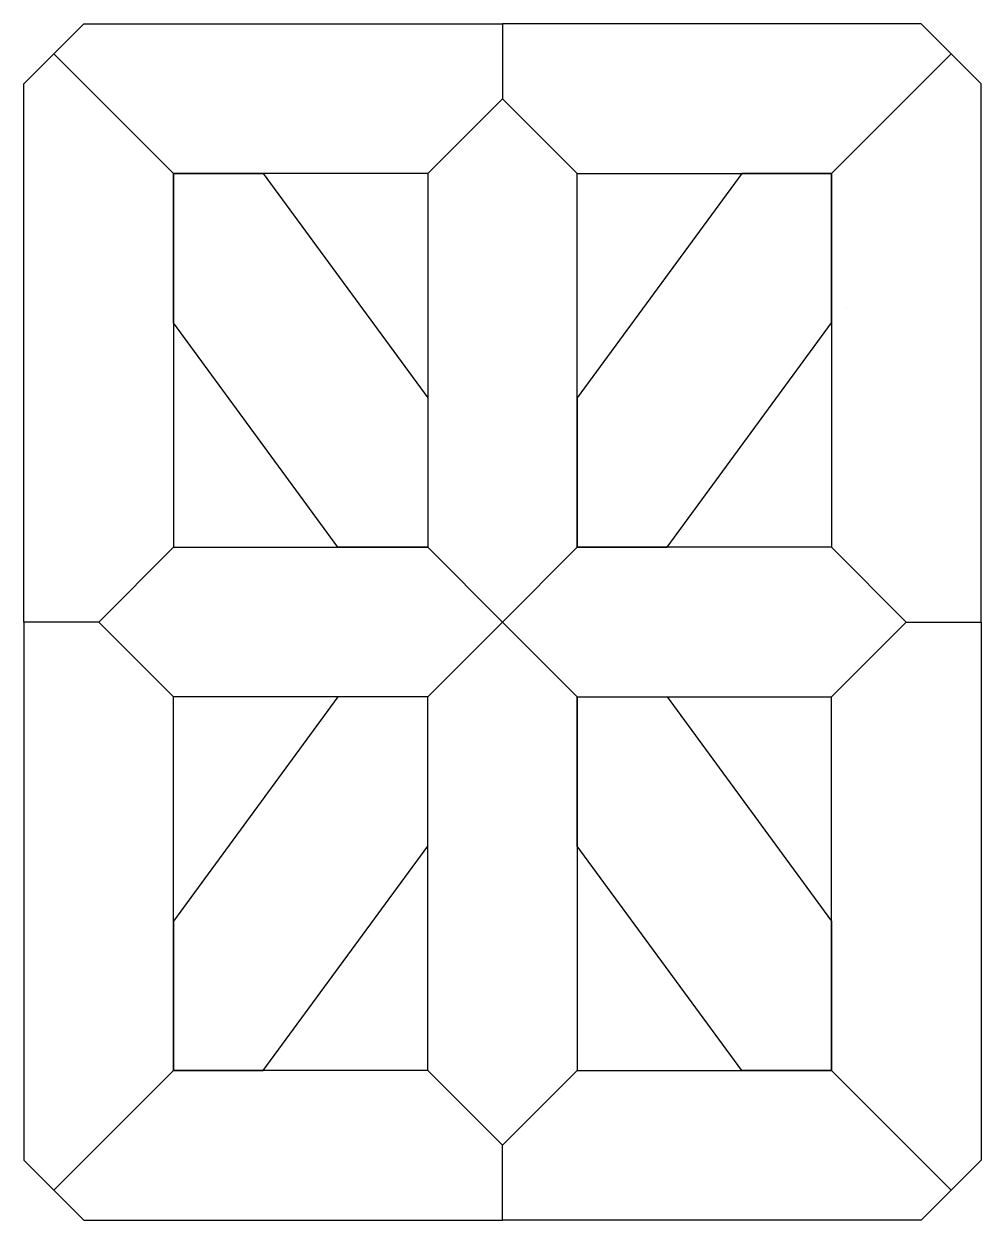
# Model space of a CAD drawing. Extents: x -8 to 8, y -10 to 10.
import ezdxf

# ---------------------------------------------------------------- set-up
doc = ezdxf.new("R2010")
doc.units = 0
doc.layers.add('_U_30EC_U_30A4_U_30E4_U_30', color=7, linetype='CONTINUOUS')

msp = doc.modelspace()

# ---------------------------------------------------------------- linework, layer by layer
at = {"layer": '_U_30EC_U_30A4_U_30E4_U_30', "color": 29}
for points in [[(-7.5, 9.5), (-7, 10), (0, 10), (0, 8.75), (-1.25, 7.5), (-5.5, 7.5), (-7.5, 9.5)], [(7.5, 9.5), (7, 10), (0, 10), (0, 8.75), (1.25, 7.5), (5.5, 7.5), (7.5, 9.5)], [(-7.5, 9.5), (-5.5, 7.5), (-5.5, 1.25), (-6.75, 0), (-8, 0), (-8, 9), (-7.5, 9.5)], [(7.5, 9.5), (5.5, 7.5), (5.5, 1.25), (6.75, 0), (8, 0), (8, 9), (7.5, 9.5)], [(0, 8.75), (-1.25, 7.5), (-1.25, 1.25), (0, 0), (1.25, 1.25), (1.25, 7.5), (0, 8.75)], [(-5.5, 7.5), (-4, 7.5), (-1.25, 3.75), (-1.25, 1.25), (-2.75, 1.25), (-5.5, 5), (-5.5, 7.5)], [(5.5, 7.5), (4, 7.5), (1.25, 3.75), (1.25, 1.25), (2.75, 1.25), (5.5, 5), (5.5, 7.5)], [(5.75, 5.25), (5.75, 5.25)], [(-6.75, 0), (-5.5, 1.25), (-1.25, 1.25), (0, 0), (-1.25, -1.25), (-5.5, -1.25), (-6.75, 0)], [(6.75, 0), (5.5, 1.25), (1.25, 1.25), (0, 0), (1.25, -1.25), (5.5, -1.25), (6.75, 0)], [(7.5, -9.5), (5.5, -7.5), (5.5, -1.25), (6.75, 0), (8, 0), (8, -9), (7.5, -9.5)], [(-7.5, -9.5), (-5.5, -7.5), (-5.5, -1.25), (-6.75, 0), (-8, 0), (-8, -9), (-7.5, -9.5)], [(0, -8.75), (-1.25, -7.5), (-1.25, -1.25), (0, 0), (1.25, -1.25), (1.25, -7.5), (0, -8.75)], [(-5.5, -7.5), (-4, -7.5), (-1.25, -3.75), (-1.25, -1.25), (-2.75, -1.25), (-5.5, -5), (-5.5, -7.5)], [(5.5, -7.5), (4, -7.5), (1.25, -3.75), (1.25, -1.25), (2.75, -1.25), (5.5, -5), (5.5, -7.5)], [(-7.5, -9.5), (-7, -10), (0, -10), (0, -8.75), (-1.25, -7.5), (-5.5, -7.5), (-7.5, -9.5)], [(7.5, -9.5), (7, -10), (0, -10), (0, -8.75), (1.25, -7.5), (5.5, -7.5), (7.5, -9.5)]]:
    msp.add_lwpolyline(points, dxfattribs=at)

doc.saveas('drawing.dxf')
